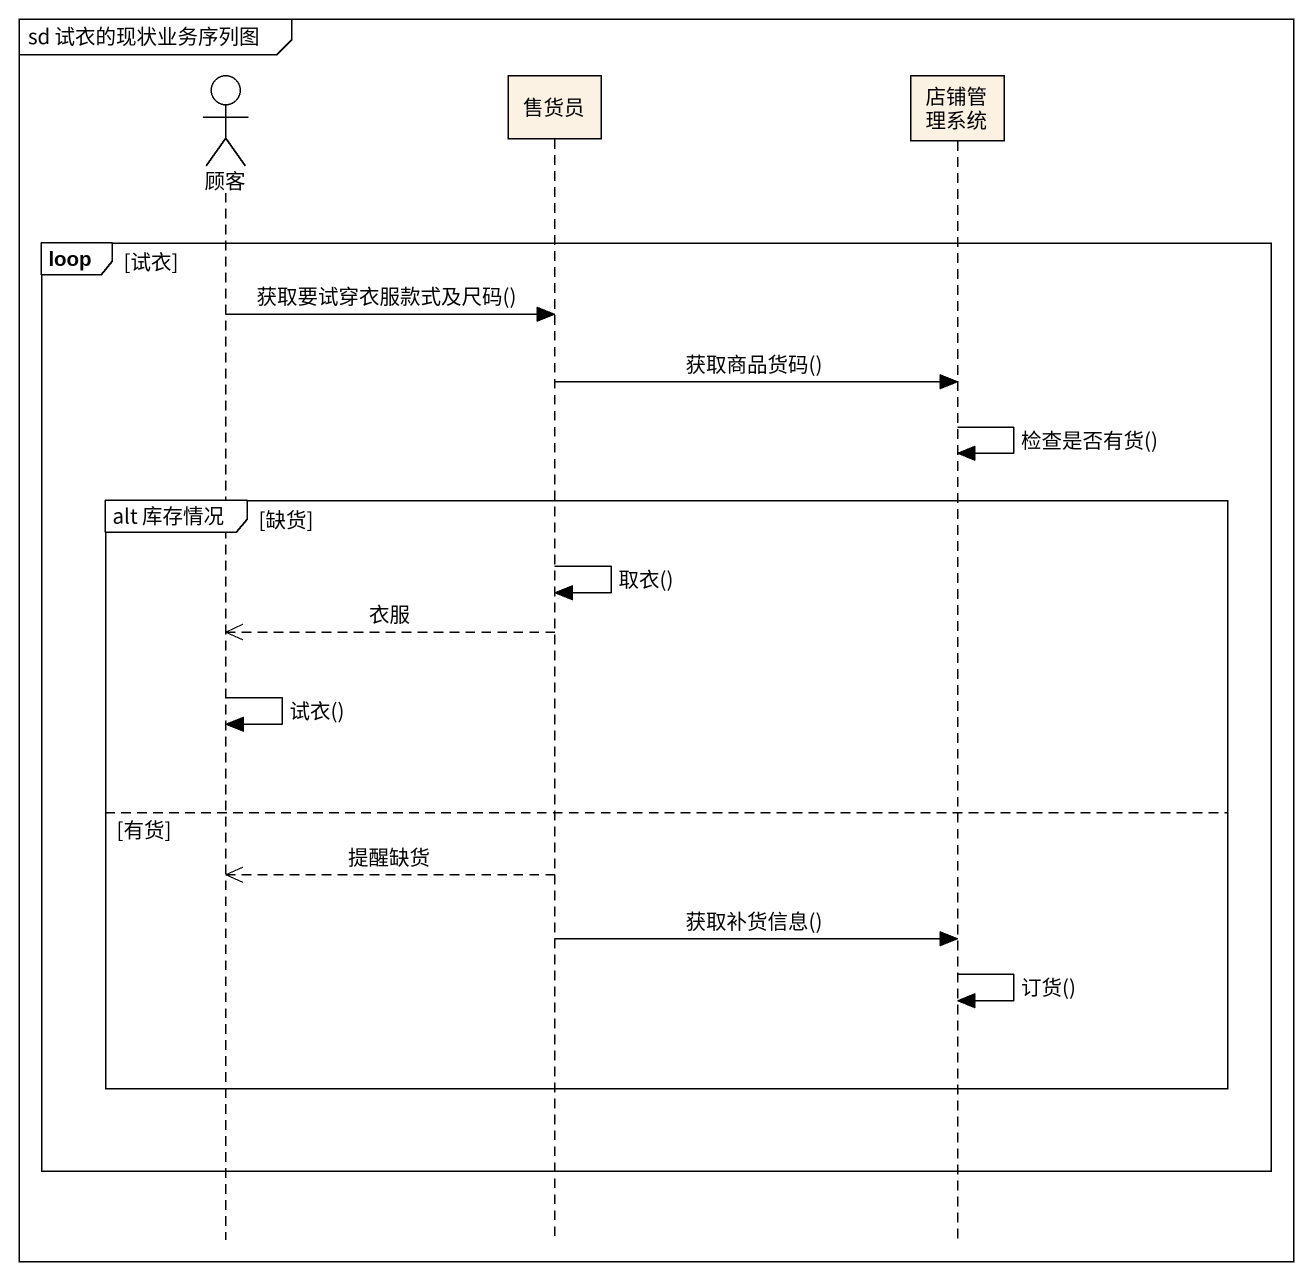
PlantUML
@startuml
mainframe sd 试衣的现状业务序列图
hide footbox
actor 顾客
participant 售货员
participant 店铺管理系统

loop 试衣
  顾客 -> 售货员 : 获取要试穿衣服款式及尺码()
  售货员 -> 店铺管理系统 : 获取商品货码()
  店铺管理系统 -> 店铺管理系统 : 检查是否有货()
  group alt 库存情况 [缺货]
    售货员 -> 售货员 : 取衣()
    售货员 -->> 顾客 : 衣服
    顾客 -> 顾客 : 试衣()
  else 有货
    售货员 -->> 顾客 : 提醒缺货
    售货员 -> 店铺管理系统 : 获取补货信息()
    店铺管理系统 -> 店铺管理系统 : 订货()
  end
end
@enduml
